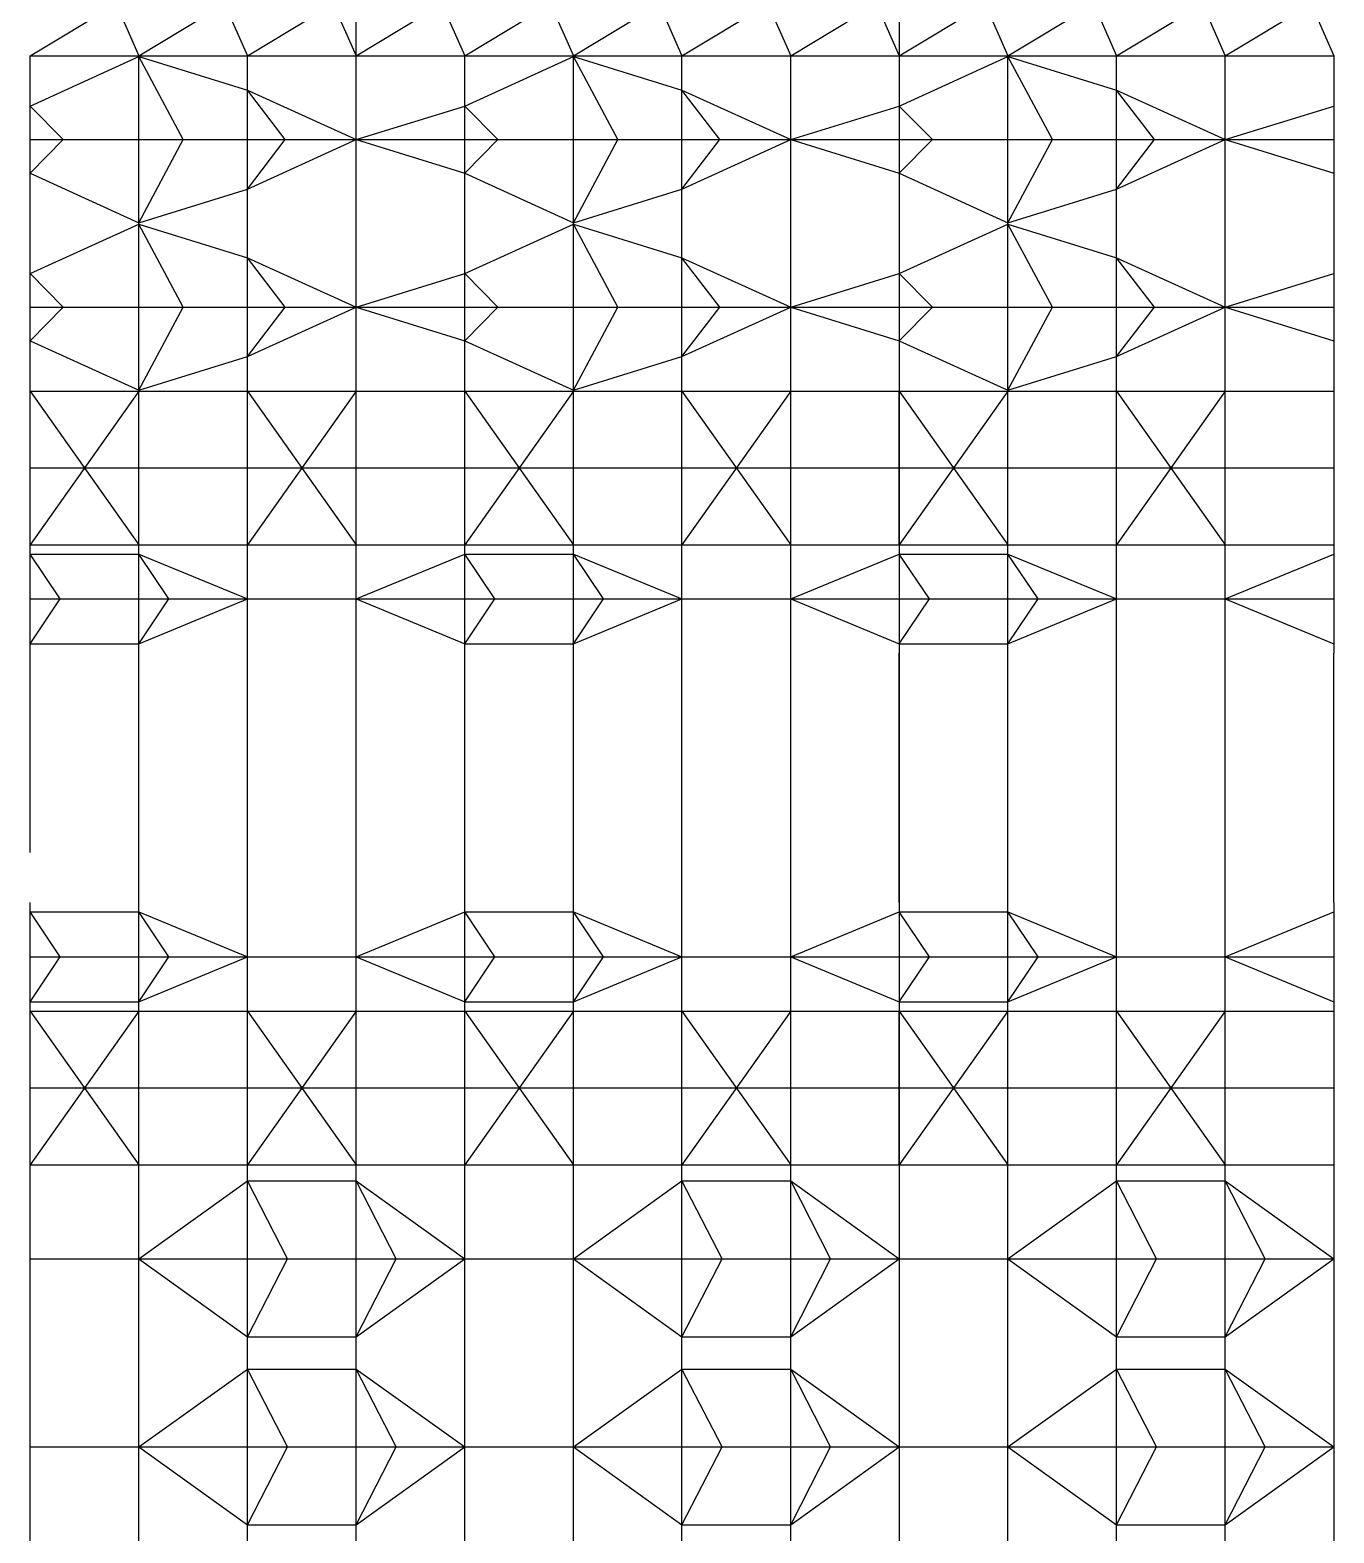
# Model space of a CAD drawing. Header units: metres. Extents: x -0.11 to 0.31, y 0 to 1.42.
# Drawn here: x -0.0849 to 0.2546, y 0.6958 to 1.0871 of the extents above; entities that cross this region are included whole.
import ezdxf

# ---------------------------------------------------------------- set-up
doc = ezdxf.new("R2010")
doc.units = ezdxf.units.M

msp = doc.modelspace()

# ---------------------------------------------------------------- linework, layer by layer
at = {"color": 18}
msp.add_polyline3d([(0.14142, 0, 0), (0, 0, 0), (0, 1.42484, 0), (0.14142, 1.42484, 0), (0.14142, 0, 0)], dxfattribs=at)
at = {"color": 5}
for points in [[(-0.08485, 1.08039, 0), (-0.06248, 1.09384, 0), (-0.05657, 1.08039, 0), (-0.0342, 1.09384, 0), (-0.02828, 1.08039, 0), (-0.00591, 1.09384, 0), (0, 1.08039, 0), (0.02237, 1.09384, 0), (0.02828, 1.08039, 0)], [(0.02828, 1.08039, 0), (0.05066, 1.09384, 0), (0.05657, 1.08039, 0), (0.07894, 1.09384, 0), (0.08485, 1.08039, 0), (0.10722, 1.09384, 0), (0.11314, 1.08039, 0), (0.13551, 1.09384, 0), (0.14142, 1.08039, 0)], [(0.14142, 1.08039, 0), (0.16379, 1.09384, 0), (0.16971, 1.08039, 0), (0.19208, 1.09384, 0), (0.19799, 1.08039, 0), (0.22036, 1.09384, 0), (0.22627, 1.08039, 0), (0.24865, 1.09384, 0), (0.25456, 1.08039, 0)], [(-0.08485, 0.99313, 0), (-0.08485, 1.08039, 0)], [(-0.08485, 1.06733, 0), (-0.05657, 1.0802, 0), (-0.02828, 1.07144, 0), (0, 1.05858, 0), (0.02828, 1.06733, 0)], [(-0.05657, 1.05858, 0), (-0.05657, 1.08039, 0)], [(-0.05657, 1.08039, 0), (-0.05657, 1.08039, 0)], [(-0.02828, 1.05858, 0), (-0.02828, 1.08039, 0)], [(-0.02828, 1.08039, 0), (-0.02828, 1.08039, 0)], [(0, 1.05858, 0), (0, 1.08039, 0)], [(0, 1.08039, 0), (0, 1.08039, 0)], [(0.02828, 0.99313, 0), (0.02828, 1.08039, 0)], [(0.02828, 1.06733, 0), (0.05657, 1.0802, 0), (0.08485, 1.07144, 0), (0.11314, 1.05858, 0), (0.14142, 1.06733, 0)], [(0.05657, 1.05858, 0), (0.05657, 1.08039, 0)], [(0.05657, 1.08039, 0), (0.05657, 1.08039, 0)], [(0.08485, 1.05858, 0), (0.08485, 1.08039, 0)], [(0.08485, 1.08039, 0), (0.08485, 1.08039, 0)], [(0.11314, 1.05858, 0), (0.11314, 1.08039, 0)], [(0.11314, 1.08039, 0), (0.11314, 1.08039, 0)], [(0.14142, 1.08039, 0), (0.14142, 0.99313, 0)], [(0.14142, 1.06733, 0), (0.16971, 1.0802, 0), (0.19799, 1.07144, 0), (0.22627, 1.05858, 0), (0.25456, 1.06733, 0)], [(0.16971, 1.05858, 0), (0.16971, 1.08039, 0)], [(0.16971, 1.08039, 0), (0.16971, 1.08039, 0)], [(0.19799, 1.05858, 0), (0.19799, 1.08039, 0)], [(0.19799, 1.08039, 0), (0.19799, 1.08039, 0)], [(0.22627, 1.05858, 0), (0.22627, 1.08039, 0)], [(0.22627, 1.08039, 0), (0.22627, 1.08039, 0)], [(0.25456, 1.08039, 0), (0.25456, 0.99313, 0)], [(-0.08485, 1.04982, 0), (-0.05657, 1.03695, 0), (-0.02828, 1.04571, 0), (0, 1.05858, 0), (0.02828, 1.04982, 0)], [(0, 1.03676, 0), (0, 1.05858, 0)], [(0.02828, 1.04982, 0), (0.05657, 1.03695, 0), (0.08485, 1.04571, 0), (0.11314, 1.05858, 0), (0.14142, 1.04982, 0)], [(0.11314, 1.03676, 0), (0.11314, 1.05858, 0)], [(0.14142, 1.04982, 0), (0.16971, 1.03695, 0), (0.19799, 1.04571, 0), (0.22627, 1.05858, 0), (0.25456, 1.04982, 0)], [(0.22627, 1.03676, 0), (0.22627, 1.05858, 0)], [(-0.02828, 1.03676, 0), (-0.02828, 1.04571, 0)], [(0.08485, 1.03676, 0), (0.08485, 1.04571, 0)], [(0.19799, 1.03676, 0), (0.19799, 1.04571, 0)], [(-0.05657, 1.03676, 0), (-0.05657, 1.03695, 0)], [(0.05657, 1.03676, 0), (0.05657, 1.03695, 0)], [(0.16971, 1.03676, 0), (0.16971, 1.03695, 0)], [(-0.08485, 1.0237, 0), (-0.05657, 1.03657, 0), (-0.02828, 1.02781, 0), (0, 1.01494, 0), (0.02828, 1.0237, 0)], [(-0.05657, 1.01494, 0), (-0.05657, 1.03676, 0)], [(-0.02828, 1.01494, 0), (-0.02828, 1.03676, 0)], [(0, 1.01494, 0), (0, 1.03676, 0)], [(0.02828, 1.0237, 0), (0.05657, 1.03657, 0), (0.08485, 1.02781, 0), (0.11314, 1.01494, 0), (0.14142, 1.0237, 0)], [(0.05657, 1.01494, 0), (0.05657, 1.03676, 0)], [(0.08485, 1.01494, 0), (0.08485, 1.03676, 0)], [(0.11314, 1.01494, 0), (0.11314, 1.03676, 0)], [(0.14142, 1.0237, 0), (0.16971, 1.03657, 0), (0.19799, 1.02781, 0), (0.22627, 1.01494, 0), (0.25456, 1.0237, 0)], [(0.16971, 1.01494, 0), (0.16971, 1.03676, 0)], [(0.19799, 1.01494, 0), (0.19799, 1.03676, 0)], [(0.22627, 1.01494, 0), (0.22627, 1.03676, 0)], [(-0.08485, 1.00619, 0), (-0.05657, 0.99332, 0), (-0.02828, 1.00208, 0), (0, 1.01494, 0), (0.02828, 1.00619, 0)], [(0, 0.99313, 0), (0, 1.01494, 0)], [(0.02828, 1.00619, 0), (0.05657, 0.99332, 0), (0.08485, 1.00208, 0), (0.11314, 1.01494, 0), (0.14142, 1.00619, 0)], [(0.11314, 0.99313, 0), (0.11314, 1.01494, 0)], [(0.14142, 1.00619, 0), (0.16971, 0.99332, 0), (0.19799, 1.00208, 0), (0.22627, 1.01494, 0), (0.25456, 1.00619, 0)], [(0.22627, 0.99313, 0), (0.22627, 1.01494, 0)], [(-0.02828, 0.99313, 0), (-0.02828, 1.00208, 0)], [(0.08485, 0.99313, 0), (0.08485, 1.00208, 0)], [(0.19799, 0.99313, 0), (0.19799, 1.00208, 0)], [(-0.08485, 0.95313, 0), (-0.08485, 0.99313, 0)], [(-0.08485, 0.99313, 0), (0.02828, 0.99313, 0)], [(-0.08485, 0.95313, 0), (-0.08485, 0.99313, 0)], [(-0.05657, 0.99313, 0), (-0.05657, 0.99332, 0)], [(-0.05657, 0.99313, 0), (-0.05657, 0.99313, 0)], [(-0.05657, 0.95313, 0), (-0.05657, 0.99313, 0)], [(-0.02828, 0.99313, 0), (-0.02828, 0.99313, 0)], [(-0.02828, 0.95313, 0), (-0.02828, 0.99313, 0)], [(0, 0.99313, 0), (0, 0.99313, 0)], [(0, 0.95313, 0), (0, 0.99313, 0)], [(0.02828, 0.95313, 0), (0.02828, 0.99313, 0)], [(0.02828, 0.99313, 0), (0.14142, 0.99313, 0)], [(0.02828, 0.95313, 0), (0.02828, 0.99313, 0)], [(0.05657, 0.99313, 0), (0.05657, 0.99332, 0)], [(0.05657, 0.99313, 0), (0.05657, 0.99313, 0)], [(0.05657, 0.95313, 0), (0.05657, 0.99313, 0)], [(0.08485, 0.99313, 0), (0.08485, 0.99313, 0)], [(0.08485, 0.95313, 0), (0.08485, 0.99313, 0)], [(0.11314, 0.99313, 0), (0.11314, 0.99313, 0)], [(0.11314, 0.95313, 0), (0.11314, 0.99313, 0)], [(0.14142, 0.99313, 0), (0.14142, 0.95313, 0)], [(0.14142, 0.99313, 0), (0.25456, 0.99313, 0)], [(0.14142, 0.95313, 0), (0.14142, 0.99313, 0)], [(0.16971, 0.99313, 0), (0.16971, 0.99332, 0)], [(0.16971, 0.99313, 0), (0.16971, 0.99313, 0)], [(0.16971, 0.95313, 0), (0.16971, 0.99313, 0)], [(0.19799, 0.99313, 0), (0.19799, 0.99313, 0)], [(0.19799, 0.95313, 0), (0.19799, 0.99313, 0)], [(0.22627, 0.99313, 0), (0.22627, 0.99313, 0)], [(0.22627, 0.95313, 0), (0.22627, 0.99313, 0)], [(0.25456, 0.99313, 0), (0.25456, 0.95313, 0)], [(-0.08485, 0.97313, 0), (-0.07071, 0.97313, 0)], [(-0.07071, 0.97313, 0), (-0.05657, 0.97313, 0)], [(-0.02828, 0.97313, 0), (-0.01414, 0.97313, 0)], [(-0.01414, 0.97313, 0), (0, 0.97313, 0)], [(0.02828, 0.97313, 0), (0.04243, 0.97313, 0)], [(0.04243, 0.97313, 0), (0.05657, 0.97313, 0)], [(0.08485, 0.97313, 0), (0.09899, 0.97313, 0)], [(0.09899, 0.97313, 0), (0.11314, 0.97313, 0)], [(0.14142, 0.97313, 0), (0.15556, 0.97313, 0)], [(0.15556, 0.97313, 0), (0.16971, 0.97313, 0)], [(0.19799, 0.97313, 0), (0.21213, 0.97313, 0)], [(0.21213, 0.97313, 0), (0.22627, 0.97313, 0)], [(-0.08485, 0.92484, 0), (-0.08485, 0.95313, 0)], [(-0.08485, 0.95313, 0), (0.02828, 0.95313, 0)], [(-0.05657, 0.93899, 0), (-0.05657, 0.95313, 0)], [(-0.05657, 0.95313, 0), (-0.05657, 0.95313, 0)], [(-0.02828, 0.93899, 0), (-0.02828, 0.95313, 0)], [(-0.02828, 0.95313, 0), (-0.02828, 0.95313, 0)], [(0, 0.93899, 0), (0, 0.95313, 0)], [(0, 0.95313, 0), (0, 0.95313, 0)], [(0.02828, 0.92484, 0), (0.02828, 0.95313, 0)], [(0.02828, 0.95313, 0), (0.14142, 0.95313, 0)], [(0.05657, 0.93899, 0), (0.05657, 0.95313, 0)], [(0.05657, 0.95313, 0), (0.05657, 0.95313, 0)], [(0.08485, 0.93899, 0), (0.08485, 0.95313, 0)], [(0.08485, 0.95313, 0), (0.08485, 0.95313, 0)], [(0.11314, 0.93899, 0), (0.11314, 0.95313, 0)], [(0.11314, 0.95313, 0), (0.11314, 0.95313, 0)], [(0.14142, 0.95313, 0), (0.14142, 0.92484, 0)], [(0.14142, 0.95313, 0), (0.25456, 0.95313, 0)], [(0.16971, 0.93899, 0), (0.16971, 0.95313, 0)], [(0.16971, 0.95313, 0), (0.16971, 0.95313, 0)], [(0.19799, 0.93899, 0), (0.19799, 0.95313, 0)], [(0.19799, 0.95313, 0), (0.19799, 0.95313, 0)], [(0.22627, 0.93899, 0), (0.22627, 0.95313, 0)], [(0.22627, 0.95313, 0), (0.22627, 0.95313, 0)], [(0.25456, 0.95313, 0), (0.25456, 0.92484, 0)], [(-0.08485, 0.9507, 0), (-0.05657, 0.9507, 0), (-0.02828, 0.93899, 0), (0, 0.93899, 0), (0.02828, 0.9507, 0)], [(0.02828, 0.9507, 0), (0.05657, 0.9507, 0), (0.08485, 0.93899, 0), (0.11314, 0.93899, 0), (0.14142, 0.9507, 0)], [(0.14142, 0.9507, 0), (0.16971, 0.9507, 0), (0.19799, 0.93899, 0), (0.22627, 0.93899, 0), (0.25456, 0.9507, 0)], [(-0.08485, 0.92727, 0), (-0.05657, 0.92727, 0), (-0.02828, 0.93899, 0), (0, 0.93899, 0), (0.02828, 0.92727, 0)], [(-0.02828, 0.92484, 0), (-0.02828, 0.93899, 0)], [(0, 0.92484, 0), (0, 0.93899, 0)], [(0.02828, 0.92727, 0), (0.05657, 0.92727, 0), (0.08485, 0.93899, 0), (0.11314, 0.93899, 0), (0.14142, 0.92727, 0)], [(0.08485, 0.92484, 0), (0.08485, 0.93899, 0)], [(0.11314, 0.92484, 0), (0.11314, 0.93899, 0)], [(0.14142, 0.92727, 0), (0.16971, 0.92727, 0), (0.19799, 0.93899, 0), (0.22627, 0.93899, 0), (0.25456, 0.92727, 0)], [(0.19799, 0.92484, 0), (0.19799, 0.93899, 0)], [(0.22627, 0.92484, 0), (0.22627, 0.93899, 0)], [(-0.08485, 0.87296, 0), (-0.08485, 0.92484, 0)], [(-0.05657, 0.92484, 0), (-0.05657, 0.92727, 0)], [(-0.05657, 0.87296, 0), (-0.05657, 0.92484, 0)], [(-0.02828, 0.87296, 0), (-0.02828, 0.92484, 0)], [(0, 0.87296, 0), (0, 0.92484, 0)], [(0.02828, 0.87296, 0), (0.02828, 0.92484, 0)], [(0.05657, 0.92484, 0), (0.05657, 0.92727, 0)], [(0.05657, 0.87296, 0), (0.05657, 0.92484, 0)], [(0.08485, 0.87296, 0), (0.08485, 0.92484, 0)], [(0.11314, 0.87296, 0), (0.11314, 0.92484, 0)], [(0.14142, 0.87296, 0), (0.14142, 0.92484, 0)], [(0.16971, 0.92484, 0), (0.16971, 0.92727, 0)], [(0.16971, 0.87296, 0), (0.16971, 0.92484, 0)], [(0.19799, 0.87296, 0), (0.19799, 0.92484, 0)], [(0.22627, 0.87296, 0), (0.22627, 0.92484, 0)], [(0.25456, 0.87296, 0), (0.25456, 0.92484, 0)], [(-0.05657, 0.85999, 0), (-0.05657, 0.87296, 0)], [(-0.05657, 0.87296, 0), (-0.05657, 0.87296, 0)], [(-0.02828, 0.85999, 0), (-0.02828, 0.87296, 0)], [(-0.02828, 0.87296, 0), (-0.02828, 0.87296, 0)], [(0, 0.85999, 0), (0, 0.87296, 0)], [(0, 0.87296, 0), (0, 0.87296, 0)], [(0.02828, 0.85999, 0), (0.02828, 0.87296, 0)], [(0.02828, 0.85999, 0), (0.02828, 0.87296, 0)], [(0.02828, 0.87296, 0), (0.02828, 0.87296, 0)], [(0.05657, 0.85999, 0), (0.05657, 0.87296, 0)], [(0.05657, 0.87296, 0), (0.05657, 0.87296, 0)], [(0.08485, 0.85999, 0), (0.08485, 0.87296, 0)], [(0.08485, 0.87296, 0), (0.08485, 0.87296, 0)], [(0.11314, 0.85999, 0), (0.11314, 0.87296, 0)], [(0.11314, 0.87296, 0), (0.11314, 0.87296, 0)], [(0.14142, 0.85999, 0), (0.14142, 0.87296, 0)], [(0.14142, 0.87296, 0), (0.14142, 0.87296, 0)], [(0.16971, 0.85999, 0), (0.16971, 0.87296, 0)], [(0.16971, 0.87296, 0), (0.16971, 0.87296, 0)], [(0.19799, 0.85999, 0), (0.19799, 0.87296, 0)], [(0.19799, 0.87296, 0), (0.19799, 0.87296, 0)], [(0.22627, 0.85999, 0), (0.22627, 0.87296, 0)], [(0.22627, 0.87296, 0), (0.22627, 0.87296, 0)], [(0.25456, 0.85999, 0), (0.25456, 0.87296, 0)], [(0.25456, 0.87296, 0), (0.25456, 0.87296, 0)], [(-0.08485, 0.83171, 0), (-0.08485, 0.85999, 0)], [(-0.08485, 0.85756, 0), (-0.05657, 0.85756, 0), (-0.02828, 0.84585, 0), (0, 0.84585, 0), (0.02828, 0.85756, 0)], [(-0.05657, 0.84585, 0), (-0.05657, 0.85999, 0)], [(-0.05657, 0.85999, 0), (-0.05657, 0.85999, 0)], [(-0.02828, 0.84585, 0), (-0.02828, 0.85999, 0)], [(-0.02828, 0.85999, 0), (-0.02828, 0.85999, 0)], [(0, 0.84585, 0), (0, 0.85999, 0)], [(0, 0.85999, 0), (0, 0.85999, 0)], [(0.02828, 0.83171, 0), (0.02828, 0.85999, 0)], [(0.02828, 0.85756, 0), (0.05657, 0.85756, 0), (0.08485, 0.84585, 0), (0.11314, 0.84585, 0), (0.14142, 0.85756, 0)], [(0.05657, 0.84585, 0), (0.05657, 0.85999, 0)], [(0.05657, 0.85999, 0), (0.05657, 0.85999, 0)], [(0.08485, 0.84585, 0), (0.08485, 0.85999, 0)], [(0.08485, 0.85999, 0), (0.08485, 0.85999, 0)], [(0.11314, 0.84585, 0), (0.11314, 0.85999, 0)], [(0.11314, 0.85999, 0), (0.11314, 0.85999, 0)], [(0.14142, 0.85999, 0), (0.14142, 0.83171, 0)], [(0.14142, 0.85756, 0), (0.16971, 0.85756, 0), (0.19799, 0.84585, 0), (0.22627, 0.84585, 0), (0.25456, 0.85756, 0)], [(0.16971, 0.84585, 0), (0.16971, 0.85999, 0)], [(0.16971, 0.85999, 0), (0.16971, 0.85999, 0)], [(0.19799, 0.84585, 0), (0.19799, 0.85999, 0)], [(0.19799, 0.85999, 0), (0.19799, 0.85999, 0)], [(0.22627, 0.84585, 0), (0.22627, 0.85999, 0)], [(0.22627, 0.85999, 0), (0.22627, 0.85999, 0)], [(0.25456, 0.85999, 0), (0.25456, 0.83171, 0)], [(-0.08485, 0.83413, 0), (-0.05657, 0.83413, 0), (-0.02828, 0.84585, 0), (0, 0.84585, 0), (0.02828, 0.83413, 0)], [(-0.02828, 0.83171, 0), (-0.02828, 0.84585, 0)], [(0, 0.83171, 0), (0, 0.84585, 0)], [(0.02828, 0.83413, 0), (0.05657, 0.83413, 0), (0.08485, 0.84585, 0), (0.11314, 0.84585, 0), (0.14142, 0.83413, 0)], [(0.08485, 0.83171, 0), (0.08485, 0.84585, 0)], [(0.11314, 0.83171, 0), (0.11314, 0.84585, 0)], [(0.14142, 0.83413, 0), (0.16971, 0.83413, 0), (0.19799, 0.84585, 0), (0.22627, 0.84585, 0), (0.25456, 0.83413, 0)], [(0.19799, 0.83171, 0), (0.19799, 0.84585, 0)], [(0.22627, 0.83171, 0), (0.22627, 0.84585, 0)], [(-0.05657, 0.83171, 0), (-0.05657, 0.83413, 0)], [(0.05657, 0.83171, 0), (0.05657, 0.83413, 0)], [(0.16971, 0.83171, 0), (0.16971, 0.83413, 0)], [(-0.08485, 0.79171, 0), (-0.08485, 0.83171, 0)], [(-0.08485, 0.83171, 0), (0.02828, 0.83171, 0)], [(-0.08485, 0.79171, 0), (-0.08485, 0.83171, 0)], [(-0.05657, 0.83171, 0), (-0.05657, 0.83171, 0)], [(-0.05657, 0.79171, 0), (-0.05657, 0.83171, 0)], [(-0.02828, 0.83171, 0), (-0.02828, 0.83171, 0)], [(-0.02828, 0.79171, 0), (-0.02828, 0.83171, 0)], [(0, 0.83171, 0), (0, 0.83171, 0)], [(0, 0.79171, 0), (0, 0.83171, 0)], [(0.02828, 0.79171, 0), (0.02828, 0.83171, 0)], [(0.02828, 0.83171, 0), (0.14142, 0.83171, 0)], [(0.02828, 0.79171, 0), (0.02828, 0.83171, 0)], [(0.05657, 0.83171, 0), (0.05657, 0.83171, 0)], [(0.05657, 0.79171, 0), (0.05657, 0.83171, 0)], [(0.08485, 0.83171, 0), (0.08485, 0.83171, 0)], [(0.08485, 0.79171, 0), (0.08485, 0.83171, 0)], [(0.11314, 0.83171, 0), (0.11314, 0.83171, 0)], [(0.11314, 0.79171, 0), (0.11314, 0.83171, 0)], [(0.14142, 0.83171, 0), (0.14142, 0.79171, 0)], [(0.14142, 0.83171, 0), (0.25456, 0.83171, 0)], [(0.14142, 0.79171, 0), (0.14142, 0.83171, 0)], [(0.16971, 0.83171, 0), (0.16971, 0.83171, 0)], [(0.16971, 0.79171, 0), (0.16971, 0.83171, 0)], [(0.19799, 0.83171, 0), (0.19799, 0.83171, 0)], [(0.19799, 0.79171, 0), (0.19799, 0.83171, 0)], [(0.22627, 0.83171, 0), (0.22627, 0.83171, 0)], [(0.22627, 0.79171, 0), (0.22627, 0.83171, 0)], [(0.25456, 0.83171, 0), (0.25456, 0.79171, 0)], [(-0.08485, 0.81171, 0), (-0.07071, 0.81171, 0)], [(-0.07071, 0.81171, 0), (-0.05657, 0.81171, 0)], [(-0.02828, 0.81171, 0), (-0.01414, 0.81171, 0)], [(-0.01414, 0.81171, 0), (0, 0.81171, 0)], [(0.02828, 0.81171, 0), (0.04243, 0.81171, 0)], [(0.04243, 0.81171, 0), (0.05657, 0.81171, 0)], [(0.08485, 0.81171, 0), (0.09899, 0.81171, 0)], [(0.09899, 0.81171, 0), (0.11314, 0.81171, 0)], [(0.14142, 0.81171, 0), (0.15556, 0.81171, 0)], [(0.15556, 0.81171, 0), (0.16971, 0.81171, 0)], [(0.19799, 0.81171, 0), (0.21213, 0.81171, 0)], [(0.21213, 0.81171, 0), (0.22627, 0.81171, 0)], [(-0.08485, 0.69373, 0), (-0.08485, 0.79171, 0)], [(-0.08485, 0.79171, 0), (0.02828, 0.79171, 0)], [(-0.05657, 0.76721, 0), (-0.05657, 0.79171, 0)], [(-0.05657, 0.79171, 0), (-0.05657, 0.79171, 0)], [(-0.02828, 0.76721, 0), (-0.02828, 0.79171, 0)], [(-0.02828, 0.79171, 0), (-0.02828, 0.79171, 0)], [(0, 0.76721, 0), (0, 0.79171, 0)], [(0, 0.79171, 0), (0, 0.79171, 0)], [(0.02828, 0.69373, 0), (0.02828, 0.79171, 0)], [(0.02828, 0.79171, 0), (0.14142, 0.79171, 0)], [(0.05657, 0.76721, 0), (0.05657, 0.79171, 0)], [(0.05657, 0.79171, 0), (0.05657, 0.79171, 0)], [(0.08485, 0.76721, 0), (0.08485, 0.79171, 0)], [(0.08485, 0.79171, 0), (0.08485, 0.79171, 0)], [(0.11314, 0.76721, 0), (0.11314, 0.79171, 0)], [(0.11314, 0.79171, 0), (0.11314, 0.79171, 0)], [(0.14142, 0.79171, 0), (0.14142, 0.69373, 0)], [(0.14142, 0.79171, 0), (0.25456, 0.79171, 0)], [(0.16971, 0.76721, 0), (0.16971, 0.79171, 0)], [(0.16971, 0.79171, 0), (0.16971, 0.79171, 0)], [(0.19799, 0.76721, 0), (0.19799, 0.79171, 0)], [(0.19799, 0.79171, 0), (0.19799, 0.79171, 0)], [(0.22627, 0.76721, 0), (0.22627, 0.79171, 0)], [(0.22627, 0.79171, 0), (0.22627, 0.79171, 0)], [(0.25456, 0.79171, 0), (0.25456, 0.69373, 0)], [(-0.08485, 0.76721, 0), (-0.05657, 0.76721, 0), (-0.02828, 0.7875, 0), (0, 0.7875, 0), (0.02828, 0.76721, 0)], [(0.02828, 0.76721, 0), (0.05657, 0.76721, 0), (0.08485, 0.7875, 0), (0.11314, 0.7875, 0), (0.14142, 0.76721, 0)], [(0.14142, 0.76721, 0), (0.16971, 0.76721, 0), (0.19799, 0.7875, 0), (0.22627, 0.7875, 0), (0.25456, 0.76721, 0)], [(-0.08485, 0.76721, 0), (-0.05657, 0.76721, 0), (-0.02828, 0.74692, 0), (0, 0.74692, 0), (0.02828, 0.76721, 0)], [(-0.05657, 0.74272, 0), (-0.05657, 0.76721, 0)], [(0.02828, 0.76721, 0), (0.05657, 0.76721, 0), (0.08485, 0.74692, 0), (0.11314, 0.74692, 0), (0.14142, 0.76721, 0)], [(0.05657, 0.74272, 0), (0.05657, 0.76721, 0)], [(0.14142, 0.76721, 0), (0.16971, 0.76721, 0), (0.19799, 0.74692, 0), (0.22627, 0.74692, 0), (0.25456, 0.76721, 0)], [(0.16971, 0.74272, 0), (0.16971, 0.76721, 0)], [(-0.02828, 0.74272, 0), (-0.02828, 0.74692, 0)], [(0, 0.74272, 0), (0, 0.74692, 0)], [(0.08485, 0.74272, 0), (0.08485, 0.74692, 0)], [(0.11314, 0.74272, 0), (0.11314, 0.74692, 0)], [(0.19799, 0.74272, 0), (0.19799, 0.74692, 0)], [(0.22627, 0.74272, 0), (0.22627, 0.74692, 0)], [(-0.05657, 0.71822, 0), (-0.05657, 0.74272, 0)], [(-0.02828, 0.71822, 0), (-0.02828, 0.74272, 0)], [(0, 0.71822, 0), (0, 0.74272, 0)], [(0.05657, 0.71822, 0), (0.05657, 0.74272, 0)], [(0.08485, 0.71822, 0), (0.08485, 0.74272, 0)], [(0.11314, 0.71822, 0), (0.11314, 0.74272, 0)], [(0.16971, 0.71822, 0), (0.16971, 0.74272, 0)], [(0.19799, 0.71822, 0), (0.19799, 0.74272, 0)], [(0.22627, 0.71822, 0), (0.22627, 0.74272, 0)], [(-0.08485, 0.71822, 0), (-0.05657, 0.71822, 0), (-0.02828, 0.73851, 0), (0, 0.73851, 0), (0.02828, 0.71822, 0)], [(0.02828, 0.71822, 0), (0.05657, 0.71822, 0), (0.08485, 0.73851, 0), (0.11314, 0.73851, 0), (0.14142, 0.71822, 0)], [(0.14142, 0.71822, 0), (0.16971, 0.71822, 0), (0.19799, 0.73851, 0), (0.22627, 0.73851, 0), (0.25456, 0.71822, 0)], [(-0.08485, 0.71822, 0), (-0.05657, 0.71822, 0), (-0.02828, 0.69793, 0), (0, 0.69793, 0), (0.02828, 0.71822, 0)], [(-0.05657, 0.69373, 0), (-0.05657, 0.71822, 0)], [(0.02828, 0.71822, 0), (0.05657, 0.71822, 0), (0.08485, 0.69793, 0), (0.11314, 0.69793, 0), (0.14142, 0.71822, 0)], [(0.05657, 0.69373, 0), (0.05657, 0.71822, 0)], [(0.14142, 0.71822, 0), (0.16971, 0.71822, 0), (0.19799, 0.69793, 0), (0.22627, 0.69793, 0), (0.25456, 0.71822, 0)], [(0.16971, 0.69373, 0), (0.16971, 0.71822, 0)], [(-0.02828, 0.69373, 0), (-0.02828, 0.69793, 0)], [(0, 0.69373, 0), (0, 0.69793, 0)], [(0.08485, 0.69373, 0), (0.08485, 0.69793, 0)], [(0.11314, 0.69373, 0), (0.11314, 0.69793, 0)], [(0.19799, 0.69373, 0), (0.19799, 0.69793, 0)], [(0.22627, 0.69373, 0), (0.22627, 0.69793, 0)]]:
    msp.add_polyline3d(points, dxfattribs=at)
at = {"color": 30}
for points in [[(-0.08485, 1.08039, 0), (0.02828, 1.08039, 0)], [(-0.05657, 1.03695, 0), (-0.04499, 1.05858, 0), (-0.05657, 1.0802, 0)], [(0.02828, 1.08039, 0), (0.14142, 1.08039, 0)], [(0.05657, 1.03695, 0), (0.06815, 1.05858, 0), (0.05657, 1.0802, 0)], [(0.14142, 1.08039, 0), (0.25456, 1.08039, 0)], [(0.16971, 1.03695, 0), (0.18129, 1.05858, 0), (0.16971, 1.0802, 0)], [(-0.02828, 1.04571, 0), (-0.01846, 1.05858, 0), (-0.02828, 1.07144, 0)], [(0.08485, 1.04571, 0), (0.09468, 1.05858, 0), (0.08485, 1.07144, 0)], [(0.19799, 1.04571, 0), (0.20781, 1.05858, 0), (0.19799, 1.07144, 0)], [(-0.08485, 1.04982, 0), (-0.07621, 1.05858, 0), (-0.08485, 1.06733, 0)], [(0.02828, 1.04982, 0), (0.03693, 1.05858, 0), (0.02828, 1.06733, 0)], [(0.14142, 1.04982, 0), (0.15006, 1.05858, 0), (0.14142, 1.06733, 0)], [(-0.08485, 1.05858, 0), (0.02828, 1.05858, 0)], [(-0.05657, 1.03695, 0), (-0.05657, 1.05858, 0)], [(-0.02828, 1.04571, 0), (-0.02828, 1.05858, 0)], [(0, 1.05858, 0), (0, 1.05858, 0)], [(0, 1.05858, 0), (0, 1.05858, 0), (0, 1.05858, 0)], [(0.02828, 1.05858, 0), (0.14142, 1.05858, 0)], [(0.05657, 1.03695, 0), (0.05657, 1.05858, 0)], [(0.08485, 1.04571, 0), (0.08485, 1.05858, 0)], [(0.11314, 1.05858, 0), (0.11314, 1.05858, 0)], [(0.11314, 1.05858, 0), (0.11314, 1.05858, 0), (0.11314, 1.05858, 0)], [(0.14142, 1.05858, 0), (0.25456, 1.05858, 0)], [(0.16971, 1.03695, 0), (0.16971, 1.05858, 0)], [(0.19799, 1.04571, 0), (0.19799, 1.05858, 0)], [(0.22627, 1.05858, 0), (0.22627, 1.05858, 0)], [(0.22627, 1.05858, 0), (0.22627, 1.05858, 0), (0.22627, 1.05858, 0)], [(-0.05657, 0.99332, 0), (-0.04499, 1.01494, 0), (-0.05657, 1.03657, 0)], [(0.05657, 0.99332, 0), (0.06815, 1.01494, 0), (0.05657, 1.03657, 0)], [(0.16971, 0.99332, 0), (0.18129, 1.01494, 0), (0.16971, 1.03657, 0)], [(-0.02828, 1.00208, 0), (-0.01846, 1.01494, 0), (-0.02828, 1.02781, 0)], [(0.08485, 1.00208, 0), (0.09468, 1.01494, 0), (0.08485, 1.02781, 0)], [(0.19799, 1.00208, 0), (0.20781, 1.01494, 0), (0.19799, 1.02781, 0)], [(-0.08485, 1.00619, 0), (-0.07621, 1.01494, 0), (-0.08485, 1.0237, 0)], [(0.02828, 1.00619, 0), (0.03693, 1.01494, 0), (0.02828, 1.0237, 0)], [(0.14142, 1.00619, 0), (0.15006, 1.01494, 0), (0.14142, 1.0237, 0)], [(-0.08485, 1.01494, 0), (0.02828, 1.01494, 0)], [(-0.05657, 0.99332, 0), (-0.05657, 1.01494, 0)], [(-0.02828, 1.00208, 0), (-0.02828, 1.01494, 0)], [(0, 1.01494, 0), (0, 1.01494, 0)], [(0, 1.01494, 0), (0, 1.01494, 0), (0, 1.01494, 0)], [(0.02828, 1.01494, 0), (0.14142, 1.01494, 0)], [(0.05657, 0.99332, 0), (0.05657, 1.01494, 0)], [(0.08485, 1.00208, 0), (0.08485, 1.01494, 0)], [(0.11314, 1.01494, 0), (0.11314, 1.01494, 0)], [(0.11314, 1.01494, 0), (0.11314, 1.01494, 0), (0.11314, 1.01494, 0)], [(0.14142, 1.01494, 0), (0.25456, 1.01494, 0)], [(0.16971, 0.99332, 0), (0.16971, 1.01494, 0)], [(0.19799, 1.00208, 0), (0.19799, 1.01494, 0)], [(0.22627, 1.01494, 0), (0.22627, 1.01494, 0)], [(0.22627, 1.01494, 0), (0.22627, 1.01494, 0), (0.22627, 1.01494, 0)], [(-0.08485, 0.99313, 0), (-0.05657, 0.95313, 0)], [(-0.05657, 0.99313, 0), (-0.08485, 0.95313, 0)], [(-0.02828, 0.99313, 0), (0, 0.95313, 0)], [(0, 0.99313, 0), (-0.02828, 0.95313, 0)], [(0.02828, 0.99313, 0), (0.05657, 0.95313, 0)], [(0.05657, 0.99313, 0), (0.02828, 0.95313, 0)], [(0.08485, 0.99313, 0), (0.11314, 0.95313, 0)], [(0.11314, 0.99313, 0), (0.08485, 0.95313, 0)], [(0.14142, 0.99313, 0), (0.16971, 0.95313, 0)], [(0.16971, 0.99313, 0), (0.14142, 0.95313, 0)], [(0.19799, 0.99313, 0), (0.22627, 0.95313, 0)], [(0.22627, 0.99313, 0), (0.19799, 0.95313, 0)], [(-0.05657, 0.97313, 0), (-0.02828, 0.97313, 0)], [(0, 0.97313, 0), (0.02828, 0.97313, 0)], [(0.05657, 0.97313, 0), (0.08485, 0.97313, 0)], [(0.11314, 0.97313, 0), (0.14142, 0.97313, 0)], [(0.16971, 0.97313, 0), (0.19799, 0.97313, 0)], [(0.22627, 0.97313, 0), (0.25456, 0.97313, 0)], [(-0.08485, 0.92727, 0), (-0.07702, 0.93899, 0), (-0.08485, 0.9507, 0)], [(-0.05657, 0.92727, 0), (-0.04874, 0.93899, 0), (-0.05657, 0.9507, 0)], [(0.02828, 0.92727, 0), (0.03611, 0.93899, 0), (0.02828, 0.9507, 0)], [(0.05657, 0.92727, 0), (0.0644, 0.93899, 0), (0.05657, 0.9507, 0)], [(0.14142, 0.92727, 0), (0.14925, 0.93899, 0), (0.14142, 0.9507, 0)], [(0.16971, 0.92727, 0), (0.17753, 0.93899, 0), (0.16971, 0.9507, 0)], [(-0.08485, 0.93899, 0), (0.02828, 0.93899, 0)], [(-0.05657, 0.92727, 0), (-0.05657, 0.93899, 0)], [(-0.02828, 0.93899, 0), (-0.02828, 0.93899, 0)], [(-0.02828, 0.93899, 0), (-0.02828, 0.93899, 0), (-0.02828, 0.93899, 0)], [(0, 0.93899, 0), (0, 0.93899, 0)], [(0, 0.93899, 0), (0, 0.93899, 0), (0, 0.93899, 0)], [(0.02828, 0.93899, 0), (0.14142, 0.93899, 0)], [(0.05657, 0.92727, 0), (0.05657, 0.93899, 0)], [(0.08485, 0.93899, 0), (0.08485, 0.93899, 0)], [(0.08485, 0.93899, 0), (0.08485, 0.93899, 0), (0.08485, 0.93899, 0)], [(0.11314, 0.93899, 0), (0.11314, 0.93899, 0)], [(0.11314, 0.93899, 0), (0.11314, 0.93899, 0), (0.11314, 0.93899, 0)], [(0.14142, 0.93899, 0), (0.25456, 0.93899, 0)], [(0.16971, 0.92727, 0), (0.16971, 0.93899, 0)], [(0.19799, 0.93899, 0), (0.19799, 0.93899, 0)], [(0.19799, 0.93899, 0), (0.19799, 0.93899, 0), (0.19799, 0.93899, 0)], [(0.22627, 0.93899, 0), (0.22627, 0.93899, 0)], [(0.22627, 0.93899, 0), (0.22627, 0.93899, 0), (0.22627, 0.93899, 0)], [(-0.08485, 0.83413, 0), (-0.07702, 0.84585, 0), (-0.08485, 0.85756, 0)], [(-0.05657, 0.83413, 0), (-0.04874, 0.84585, 0), (-0.05657, 0.85756, 0)], [(0.02828, 0.83413, 0), (0.03611, 0.84585, 0), (0.02828, 0.85756, 0)], [(0.05657, 0.83413, 0), (0.0644, 0.84585, 0), (0.05657, 0.85756, 0)], [(0.14142, 0.83413, 0), (0.14925, 0.84585, 0), (0.14142, 0.85756, 0)], [(0.16971, 0.83413, 0), (0.17753, 0.84585, 0), (0.16971, 0.85756, 0)], [(-0.08485, 0.84585, 0), (0.02828, 0.84585, 0)], [(-0.05657, 0.83413, 0), (-0.05657, 0.84585, 0)], [(-0.02828, 0.84585, 0), (-0.02828, 0.84585, 0)], [(-0.02828, 0.84585, 0), (-0.02828, 0.84585, 0), (-0.02828, 0.84585, 0)], [(0, 0.84585, 0), (0, 0.84585, 0)], [(0, 0.84585, 0), (0, 0.84585, 0), (0, 0.84585, 0)], [(0.02828, 0.84585, 0), (0.14142, 0.84585, 0)], [(0.05657, 0.83413, 0), (0.05657, 0.84585, 0)], [(0.08485, 0.84585, 0), (0.08485, 0.84585, 0)], [(0.08485, 0.84585, 0), (0.08485, 0.84585, 0), (0.08485, 0.84585, 0)], [(0.11314, 0.84585, 0), (0.11314, 0.84585, 0)], [(0.11314, 0.84585, 0), (0.11314, 0.84585, 0), (0.11314, 0.84585, 0)], [(0.14142, 0.84585, 0), (0.25456, 0.84585, 0)], [(0.16971, 0.83413, 0), (0.16971, 0.84585, 0)], [(0.19799, 0.84585, 0), (0.19799, 0.84585, 0)], [(0.19799, 0.84585, 0), (0.19799, 0.84585, 0), (0.19799, 0.84585, 0)], [(0.22627, 0.84585, 0), (0.22627, 0.84585, 0)], [(0.22627, 0.84585, 0), (0.22627, 0.84585, 0), (0.22627, 0.84585, 0)], [(-0.08485, 0.83171, 0), (-0.05657, 0.79171, 0)], [(-0.05657, 0.83171, 0), (-0.08485, 0.79171, 0)], [(-0.02828, 0.83171, 0), (0, 0.79171, 0)], [(0, 0.83171, 0), (-0.02828, 0.79171, 0)], [(0.02828, 0.83171, 0), (0.05657, 0.79171, 0)], [(0.05657, 0.83171, 0), (0.02828, 0.79171, 0)], [(0.08485, 0.83171, 0), (0.11314, 0.79171, 0)], [(0.11314, 0.83171, 0), (0.08485, 0.79171, 0)], [(0.14142, 0.83171, 0), (0.16971, 0.79171, 0)], [(0.16971, 0.83171, 0), (0.14142, 0.79171, 0)], [(0.19799, 0.83171, 0), (0.22627, 0.79171, 0)], [(0.22627, 0.83171, 0), (0.19799, 0.79171, 0)], [(-0.05657, 0.81171, 0), (-0.02828, 0.81171, 0)], [(0, 0.81171, 0), (0.02828, 0.81171, 0)], [(0.05657, 0.81171, 0), (0.08485, 0.81171, 0)], [(0.11314, 0.81171, 0), (0.14142, 0.81171, 0)], [(0.16971, 0.81171, 0), (0.19799, 0.81171, 0)], [(0.22627, 0.81171, 0), (0.25456, 0.81171, 0)], [(-0.02828, 0.74692, 0), (-0.01787, 0.76721, 0), (-0.02828, 0.7875, 0)], [(0, 0.74692, 0), (0.01042, 0.76721, 0), (0, 0.7875, 0)], [(0.08485, 0.74692, 0), (0.09527, 0.76721, 0), (0.08485, 0.7875, 0)], [(0.11314, 0.74692, 0), (0.12355, 0.76721, 0), (0.11314, 0.7875, 0)], [(0.19799, 0.74692, 0), (0.20841, 0.76721, 0), (0.19799, 0.7875, 0)], [(0.22627, 0.74692, 0), (0.23669, 0.76721, 0), (0.22627, 0.7875, 0)], [(-0.08485, 0.76721, 0), (0.02828, 0.76721, 0)], [(-0.08485, 0.76721, 0), (-0.08485, 0.76721, 0), (-0.08485, 0.76721, 0)], [(-0.05657, 0.76721, 0), (-0.05657, 0.76721, 0)], [(-0.05657, 0.76721, 0), (-0.05657, 0.76721, 0), (-0.05657, 0.76721, 0)], [(-0.02828, 0.74692, 0), (-0.02828, 0.76721, 0)], [(0, 0.74692, 0), (0, 0.76721, 0)], [(0.02828, 0.76721, 0), (0.14142, 0.76721, 0)], [(0.02828, 0.76721, 0), (0.02828, 0.76721, 0), (0.02828, 0.76721, 0)], [(0.05657, 0.76721, 0), (0.05657, 0.76721, 0)], [(0.05657, 0.76721, 0), (0.05657, 0.76721, 0), (0.05657, 0.76721, 0)], [(0.08485, 0.74692, 0), (0.08485, 0.76721, 0)], [(0.11314, 0.74692, 0), (0.11314, 0.76721, 0)], [(0.14142, 0.76721, 0), (0.25456, 0.76721, 0)], [(0.14142, 0.76721, 0), (0.14142, 0.76721, 0), (0.14142, 0.76721, 0)], [(0.16971, 0.76721, 0), (0.16971, 0.76721, 0)], [(0.16971, 0.76721, 0), (0.16971, 0.76721, 0), (0.16971, 0.76721, 0)], [(0.19799, 0.74692, 0), (0.19799, 0.76721, 0)], [(0.22627, 0.74692, 0), (0.22627, 0.76721, 0)], [(-0.02828, 0.69793, 0), (-0.01787, 0.71822, 0), (-0.02828, 0.73851, 0)], [(0, 0.69793, 0), (0.01042, 0.71822, 0), (0, 0.73851, 0)], [(0.08485, 0.69793, 0), (0.09527, 0.71822, 0), (0.08485, 0.73851, 0)], [(0.11314, 0.69793, 0), (0.12355, 0.71822, 0), (0.11314, 0.73851, 0)], [(0.19799, 0.69793, 0), (0.20841, 0.71822, 0), (0.19799, 0.73851, 0)], [(0.22627, 0.69793, 0), (0.23669, 0.71822, 0), (0.22627, 0.73851, 0)], [(-0.08485, 0.71822, 0), (0.02828, 0.71822, 0)], [(-0.08485, 0.71822, 0), (-0.08485, 0.71822, 0), (-0.08485, 0.71822, 0)], [(-0.05657, 0.71822, 0), (-0.05657, 0.71822, 0)], [(-0.05657, 0.71822, 0), (-0.05657, 0.71822, 0), (-0.05657, 0.71822, 0)], [(-0.02828, 0.69793, 0), (-0.02828, 0.71822, 0)], [(0, 0.69793, 0), (0, 0.71822, 0)], [(0.02828, 0.71822, 0), (0.14142, 0.71822, 0)], [(0.02828, 0.71822, 0), (0.02828, 0.71822, 0), (0.02828, 0.71822, 0)], [(0.05657, 0.71822, 0), (0.05657, 0.71822, 0)], [(0.05657, 0.71822, 0), (0.05657, 0.71822, 0), (0.05657, 0.71822, 0)], [(0.08485, 0.69793, 0), (0.08485, 0.71822, 0)], [(0.11314, 0.69793, 0), (0.11314, 0.71822, 0)], [(0.14142, 0.71822, 0), (0.25456, 0.71822, 0)], [(0.14142, 0.71822, 0), (0.14142, 0.71822, 0), (0.14142, 0.71822, 0)], [(0.16971, 0.71822, 0), (0.16971, 0.71822, 0)], [(0.16971, 0.71822, 0), (0.16971, 0.71822, 0), (0.16971, 0.71822, 0)], [(0.19799, 0.69793, 0), (0.19799, 0.71822, 0)], [(0.22627, 0.69793, 0), (0.22627, 0.71822, 0)]]:
    msp.add_polyline3d(points, dxfattribs=at)

doc.saveas('drawing.dxf')
